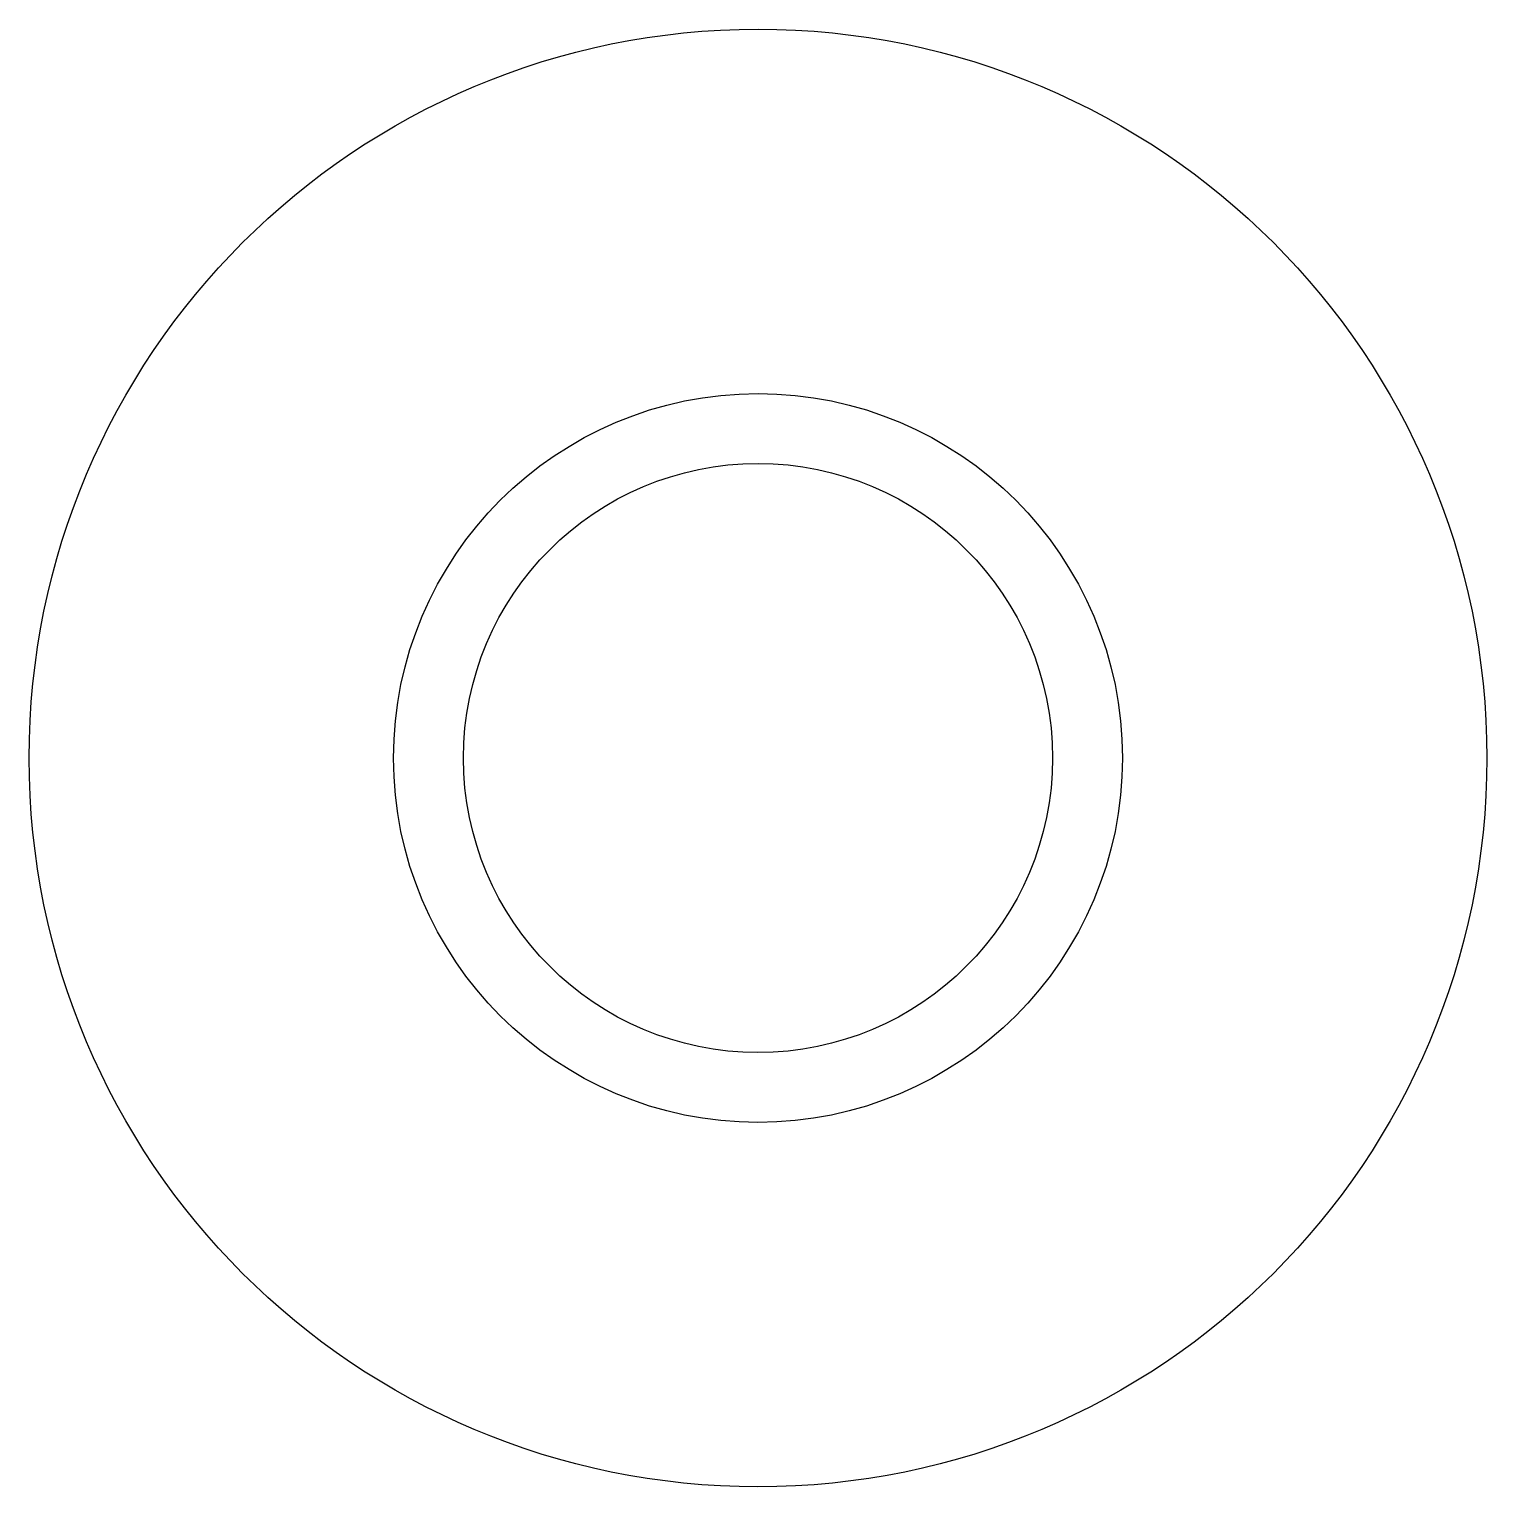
# Model space of a CAD drawing. Header units: millimetres. Extents: x -6 to 6, y -106 to -94.
import ezdxf

# ---------------------------------------------------------------- set-up
doc = ezdxf.new("R2010")
doc.units = ezdxf.units.MM
doc.layers.get('0').update_dxf_attribs({"linetype": 'CONTINUOUS'})

msp = doc.modelspace()

# ---------------------------------------------------------------- linework, layer by layer
for radius in [6, 3, 2.425]:
    msp.add_circle((0, -100), radius)

doc.saveas('drawing.dxf')
